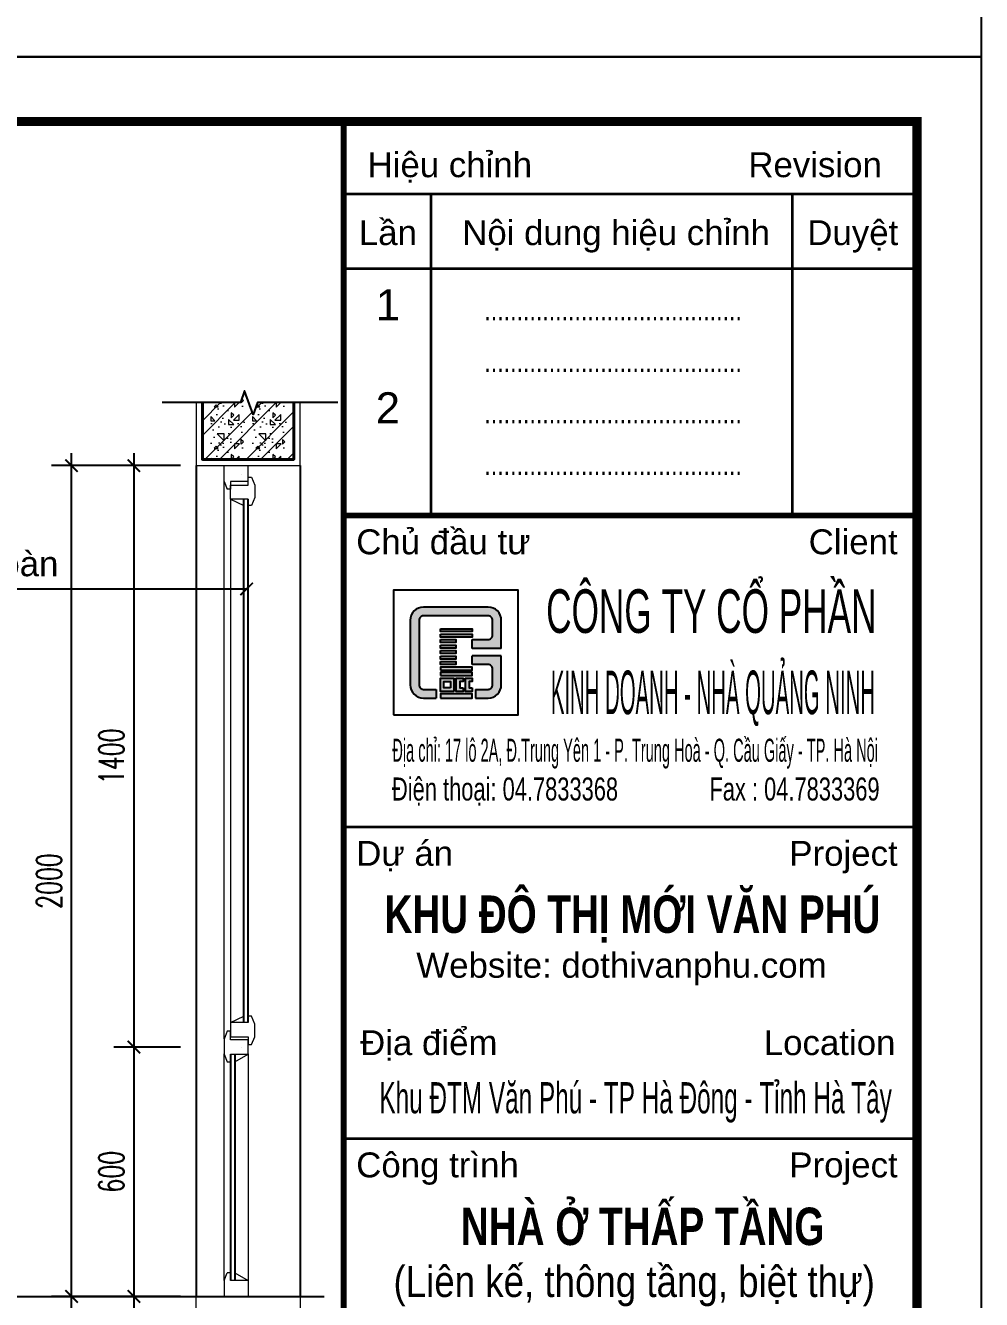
# Model space of a CAD drawing. Header units: millimetres. Extents: x -229618 to 2906, y -178063 to 96806.
# Drawn here: x -10044 to -7743, y -51056 to -47989 of the extents above; entities that cross this region are included whole.
import ezdxf
from ezdxf.enums import TextEntityAlignment as Align

# ---------------------------------------------------------------- set-up
doc = ezdxf.new("R2010")
doc.units = ezdxf.units.MM
doc.header["$LTSCALE"] = 200
doc.header["$MEASUREMENT"] = 0
doc.header["$PDMODE"] = 3
doc.header["$PDSIZE"] = 50
doc.layers.get('0').update_dxf_attribs({"color": 95, "linetype": 'CONTINUOUS'})
doc.layers.get('DEFPOINTS').update_dxf_attribs({"linetype": 'CONTINUOUS'})
for name, color, linetype, lineweight in [('cat', 1, 'CONTINUOUS', 40), ('hatch', 250, 'CONTINUOUS', 5), ('nho', 252, 'CONTINUOUS', 15), ('thay', 7, 'CONTINUOUS', 18)]:
    doc.layers.add(name, color=color, linetype=linetype, lineweight=lineweight)
for name, color, linetype in [('CUA', 145, 'CONTINUOUS'), ('DIM', 251, 'CONTINUOUS'), ('KHUNGTEN', 7, 'CONTINUOUS'), ('TEXT', 33, 'CONTINUOUS')]:
    doc.layers.add(name, color=color, linetype=linetype)
doc.layers.add('in', color=203, linetype='CONTINUOUS', lineweight=5, plot=False)
doc.styles.add('Aria H B iso', font='Vharialb_0.ttf')
doc.styles.add('Arial iso', font='vnarial_0.ttf')
doc.styles.add('Arial N  iso', font='vnarialn_0.ttf')
doc.styles.add('khung', font='Vhcentn_0.ttf')
doc.styles.add('NHO2', font='vncc-rms.shx', dxfattribs={"width": 0.65})
doc.styles.add('Scale', font='vnsimli.shx', dxfattribs={"width": 0.65, "bigfont": 'bigfont.shx'})
doc.dimstyles.new('Scale', dxfattribs={"dimscale": 75, "dimtxt": 2, "dimasz": 1, "dimexe": 1.6, "dimexo": 0, "dimgap": 0.8, "dimtad": 1, "dimdec": 0, "dimzin": 0, "dimdsep": 46, "dimtxsty": 'Scale', "dimblk": 'ARCHTICK', "dimcen": 0.1, "dimdle": 1, "dimclrd": 256, "dimclre": 256, "dimclrt": 3, "dimadec": 0, "dimazin": 0, "dimtfac": 1, "dimtdec": 0, "dimtix": 1, "dimtmove": 2, "dimatfit": 3, "dimldrblk": 'ARCHTICK', "dimfxl": 0, "dimtolj": 1, "dimtzin": 0, "dimarcsym": 0})

# ---------------------------------------------------------------- blocks, each defined once
blk = doc.blocks.new('LO GO NHA QUANG NINH')
at = {"layer": 'hatch', "lineweight": -2}
for points in [[(865, 759, 0.414214), (759, 865), (241, 865, 0.414214), (135, 759), (135, 500), (205, 500), (205, 759, -0.414214), (241, 795), (759, 795, -0.414214), (795, 759), (795, 640, -0.414214), (759, 604), (632, 604), (632, 533), (865, 533)], [(342, 205), (241, 205, -0.414214), (205, 241), (205, 500), (135, 500), (135, 241, 0.414214), (241, 135), (342, 135)], [(865, 474), (632, 474), (632, 404), (759, 404, -0.414214), (795, 368), (795, 241, -0.414214), (759, 205), (658, 205), (658, 135), (759, 135, 0.414214), (865, 241)]]:
    blk.add_hatch(color=32, dxfattribs=at).paths.add_polyline_path(points)
h = blk.add_hatch(color=32, dxfattribs=at)
h.paths.add_polyline_path([(378, 428), (499, 428), (499, 404), (378, 404)])
h.paths.add_polyline_path([(378, 472), (499, 472), (499, 448), (378, 448)])
h.paths.add_polyline_path([(378, 516), (499, 516), (499, 492), (378, 492)])
h.paths.add_polyline_path([(378, 560), (499, 560), (499, 536), (378, 536)])
h.paths.add_polyline_path([(378, 604), (499, 604), (499, 580), (378, 580)])
h.paths.add_polyline_path([(378, 648), (632, 648), (632, 624), (378, 624)])
h.paths.add_polyline_path([(378, 692), (632, 692), (632, 668), (378, 668)])
h = blk.add_hatch(color=32, dxfattribs=at)
h.paths.add_polyline_path([(378, 316), (632, 316), (632, 340), (378, 340)])
h.paths.add_polyline_path([(378, 360), (632, 360), (632, 384), (378, 384)])
h.paths.add_polyline_path([(632, 216), (632, 188), (578, 188), (578, 296), (632, 296), (632, 268), (606, 268), (606, 216)])
h.paths.add_polyline_path([(558, 216), (558, 188), (503, 188), (503, 296), (558, 296), (558, 268), (532, 268), (532, 216)])
h.paths.add_polyline_path([(458, 216), (403, 216), (403, 268), (458, 268)], flags=16)
h.paths.add_polyline_path([(483, 188), (378, 188), (378, 296), (483, 296)])
h.paths.add_polyline_path([(378, 135), (632, 135), (632, 168), (378, 168)])
for p, q in [((632, 533), (632, 604)), ((865, 533), (632, 533)), ((865, 474), (632, 474)), ((632, 404), (632, 474)), ((342, 205), (342, 135)), ((658, 205), (658, 135))]:
    blk.add_line(p, q, dxfattribs=at)
for points in [[(865, 533), (865, 759, 0.414214), (759, 865), (241, 865, 0.414214), (135, 759), (135, 241, 0.414214), (241, 135), (342, 135)], [(632, 604), (759, 604, 0.414214), (795, 640), (795, 759, 0.414214), (759, 795), (241, 795, 0.414214), (205, 759), (205, 241, 0.414214), (241, 205), (342, 205)], [(658, 135), (759, 135, 0.414214), (865, 241), (865, 474)], [(658, 205), (759, 205, 0.414214), (795, 241), (795, 368, 0.414214), (759, 404), (632, 404)]]:
    blk.add_lwpolyline(points, format="xyb", dxfattribs=at)
for points in [[(378, 692), (632, 692), (632, 668), (378, 668)], [(378, 648), (632, 648), (632, 624), (378, 624)], [(378, 604), (499, 604), (499, 580), (378, 580)], [(378, 560), (499, 560), (499, 536), (378, 536)], [(378, 516), (499, 516), (499, 492), (378, 492)], [(378, 472), (499, 472), (499, 448), (378, 448)], [(378, 428), (499, 428), (499, 404), (378, 404)], [(378, 360), (632, 360), (632, 384), (378, 384)], [(378, 316), (632, 316), (632, 340), (378, 340)], [(483, 188), (378, 188), (378, 296), (483, 296)], [(458, 216), (403, 216), (403, 268), (458, 268)], [(378, 135), (632, 135), (632, 168), (378, 168)]]:
    blk.add_lwpolyline(points, close=True, dxfattribs=at)
for points in [[(558, 216), (558, 188), (503, 188), (503, 296), (558, 296), (558, 268), (532, 268), (532, 216), (558, 216)], [(632, 216), (632, 188), (578, 188), (578, 296), (632, 296), (632, 268), (606, 268), (606, 216), (632, 216)]]:
    blk.add_lwpolyline(points, dxfattribs=at)
at = {"layer": 'thay', "lineweight": -2}
blk.add_lwpolyline([(0, 0), (1000, 0), (1000, 1000), (0, 1000)], close=True, dxfattribs=at)
blk = doc.blocks.new('KhungA3')
at = {"layer": 'DEFPOINTS', "color": 8}
blk.add_lwpolyline([(-3.74, 3.81), (416.31, 3.81), (416.31, 300.81), (-3.74, 300.81)], close=True, dxfattribs=at)
at = {"layer": 'KHUNGTEN', "color": 4}
for points, const_width in [([(7.54, 8.99), (411.13, 8.99), (411.13, 295.64), (7.54, 295.64)], 0.724), ([(365.13, 295.64), (411.13, 295.64), (411.13, 8.99), (365.13, 8.99)], 0.466)]:
    blk.add_lwpolyline(points, close=True, dxfattribs=dict(at, const_width=const_width))
at = {"layer": 'KHUNGTEN', "color": 8, "const_width": 0.207}
for points in [[(365.13, 289.81), (411.13, 289.81)], [(372.13, 289.81), (372.13, 264.01)], [(401.13, 289.81), (401.13, 264.01)], [(365.13, 283.81), (411.13, 283.81)], [(365.13, 239.01), (411.13, 239.01)], [(365.13, 214.01), (411.13, 214.01)]]:
    blk.add_lwpolyline(points, dxfattribs=at)
at = {"layer": 'KHUNGTEN', "color": 4, "const_width": 0.466}
blk.add_lwpolyline([(365.13, 264.01), (411.13, 264.01)], dxfattribs=at)
at = {"layer": 'KHUNGTEN'}
blk.add_lwpolyline([(369.13, 248.01), (379.13, 248.01), (379.13, 258.01), (369.13, 258.01)], close=True, dxfattribs=at)
at = {"layer": 'DIM', "linetype": 'Continuous', "xscale": 0.009999999999999998, "yscale": 0.009999999999999998, "zscale": 0.009999999999999992}
blk.add_blockref('LO GO NHA QUANG NINH', (369.13, 248.01), dxfattribs=at)
at = {"layer": 'KHUNGTEN', "color": 8, "style": 'Arial iso'}
for s, height, width, p in [('HiÖu chØnh', 2, 1, (367.05, 291.16)), ('Chñ ®Çu t\xad', 2, 1, (366.14, 260.9)), ('§iÖn tho¹i: 04.7833368', 1.8479, 0.679517, (369.01, 241.14)), ('Dù ¸n', 2, 1, (366.14, 235.9)), ('Website: dothivanphu.com', 2, 1, (370.96, 226.92)), ('§Þa ®iÓm', 2, 1, (366.45, 220.71)), ('C«ng tr×nh', 2, 1, (366.14, 210.9))]:
    blk.add_text(s, height=height, dxfattribs=dict(at, width=width)).set_placement(p)
for s, height, width, p in [('Revision', 2, 1, (408.31, 291.16)), ('Client', 2, 1, (409.58, 260.9)), ('Fax : 04.7833369', 1.8479, 0.679517, (408.13, 241.14)), ('Project', 2, 1, (409.58, 235.9)), ('Location', 2, 1, (409.4, 220.71)), ('Project', 2, 1, (409.58, 210.9))]:
    blk.add_text(s, height=height, dxfattribs=dict(at, width=width)).set_placement(p, align=Align.RIGHT)
at = {"layer": 'KHUNGTEN', "color": 8, "style": 'Arial iso', "width": 1}
for s, p in [('LÇn', (368.68, 286.71)), ('Néi dung hiÖu chØnh', (386.99, 286.71)), ('DuyÖt', (405.98, 286.71))]:
    blk.add_text(s, height=2, dxfattribs=at).set_placement(p, align=Align.MIDDLE_CENTER)
at = {"layer": 'KHUNGTEN', "color": 8}
for s, height, style, width, p in [('1', 2.5, 'Arial N  iso', 1, (368.68, 279.67)), ('........................................', 1.738, 'NHO2', 0.8, (386.75, 279.67)), ('........................................', 1.738, 'NHO2', 0.8, (386.75, 275.53)), ('2', 2.5, 'Arial N  iso', 1, (368.68, 271.4)), ('........................................', 1.738, 'NHO2', 0.8, (386.75, 271.4)), ('........................................', 1.738, 'NHO2', 0.8, (386.75, 267.26))]:
    blk.add_text(s, height=height, dxfattribs=dict(at, style=style, width=width)).set_placement(p, align=Align.CENTER)
at = {"layer": 'KHUNGTEN', "style": 'khung'}
for s, width, p, p2 in [('c«ng ty cæ phÇn', 0.567651, (381.38, 254.59), (407.88, 254.59)), ('KINH DOANH - NHµ QU¶NG NINH', 0.310766, (381.76, 248.07), (407.76, 248.07))]:
    blk.add_text(s, height=3.5, dxfattribs=dict(at, width=width)).set_placement(p, p2, align=Align.FIT)
at = {"layer": 'KHUNGTEN', "color": 8, "style": 'Arial iso', "width": 0.452509}
blk.add_text('§Þa chØ: 17 l« 2A, §.Trung Yªn 1 - P. Trung Hoµ - Q. CÇu GiÊy - TP. Hµ Néi', height=1.8479, dxfattribs=at).set_placement((369.04, 244.25), (408, 244.25), align=Align.FIT)
at = {"layer": 'KHUNGTEN', "color": 7}
for s, height, style, width, p, p2 in [('KHU §¤ THÞ MíI V¡N PHó', 3, 'Aria H B iso', 0.742905, (368.41, 230.52), (408.19, 230.52)), ('Khu §TM V¨n Phó - TP Hµ §«ng - TØnh Hµ T©y', 2.5, 'Arial iso', 0.558949, (368, 216.04), (409.11, 216.04)), ('nhµ ë thÊp tÇng ', 3, 'Aria H B iso', 0.745677, (374.53, 205.47), (404.57, 205.47)), ('(Liªn kÕ, th«ng tÇng, biÖt thù)', 2.5, 'Arial iso', 0.850064, (369.13, 201.3), (407.75, 201.3))]:
    blk.add_text(s, height=height, dxfattribs=dict(at, style=style, width=width)).set_placement(p, p2, align=Align.FIT)
blk = doc.blocks.new('_ArchTick')
at = {"color": 0, "linetype": 'ByBlock', "const_width": 0.15}
blk.add_lwpolyline([(-0.5, -0.5), (0.5, 0.5)], dxfattribs=at)
blk = doc.blocks.new('*D663')
at = {"layer": 'DEFPOINTS', "color": 0, "linetype": 'Continuous'}
for p in [(-9670.6, -49048.9), (-9783.2, -50448.6), (-9670.6, -50448.6)]:
    blk.add_point(p, dxfattribs=at)
at = {"layer": 'DIM', "linetype": 'Continuous', "lineweight": -2}
for p, q in [((-9783.2, -49018.9), (-9783.2, -50478.6)), ((-9670.6, -49048.9), (-9831.2, -49048.9)), ((-9670.6, -50448.6), (-9831.2, -50448.6))]:
    blk.add_line(p, q, dxfattribs=at)
at = {"layer": 'DIM', "linetype": 'Continuous', "lineweight": -2, "xscale": 30, "yscale": 30, "zscale": 30}
for p, rotation in [((-9783.2, -49048.9), 90), ((-9783.2, -50448.6), 270)]:
    blk.add_blockref('_ArchTick', p, dxfattribs=dict(at, rotation=rotation))
at = {"layer": 'DIM', "color": 3, "linetype": 'Continuous', "insert": (-9837.2, -49748.7), "char_height": 60, "attachment_point": 5, "rotation": 90, "style": 'Scale'}
blk.add_mtext('\\A1;1400', dxfattribs=at)
blk = doc.blocks.new('*D664')
at = {"layer": 'DEFPOINTS', "color": 0, "linetype": 'Continuous'}
for p in [(-9670.6, -50448.6), (-9783.2, -51048.9), (-9670.6, -51048.9)]:
    blk.add_point(p, dxfattribs=at)
at = {"layer": 'DIM', "linetype": 'Continuous', "lineweight": -2}
for p, q in [((-9783.2, -50418.6), (-9783.2, -51078.9)), ((-9670.6, -50448.6), (-9831.2, -50448.6)), ((-9670.6, -51048.9), (-9831.2, -51048.9))]:
    blk.add_line(p, q, dxfattribs=at)
at = {"layer": 'DIM', "linetype": 'Continuous', "lineweight": -2, "xscale": 30, "yscale": 30, "zscale": 30}
for p, rotation in [((-9783.2, -50448.6), 90), ((-9783.2, -51048.9), 270)]:
    blk.add_blockref('_ArchTick', p, dxfattribs=dict(at, rotation=rotation))
at = {"layer": 'DIM', "color": 3, "linetype": 'Continuous', "insert": (-9837.2, -50748.7), "char_height": 60, "attachment_point": 5, "rotation": 90, "style": 'Scale'}
blk.add_mtext('\\A1;600', dxfattribs=at)
blk = doc.blocks.new('*D665')
at = {"layer": 'DEFPOINTS', "color": 0, "linetype": 'Continuous'}
for p in [(-9933.2, -49048.9), (-9670.6, -49048.9), (-9670.6, -51048.9)]:
    blk.add_point(p, dxfattribs=at)
at = {"layer": 'DIM', "linetype": 'Continuous', "lineweight": -2}
for p, q in [((-9933.2, -51078.9), (-9933.2, -49018.9)), ((-9670.6, -49048.9), (-9981.2, -49048.9)), ((-9670.6, -51048.9), (-9981.2, -51048.9))]:
    blk.add_line(p, q, dxfattribs=at)
at = {"layer": 'DIM', "linetype": 'Continuous', "lineweight": -2, "xscale": 30, "yscale": 30, "zscale": 30}
for p, rotation in [((-9933.2, -49048.9), 90), ((-9933.2, -51048.9), 270)]:
    blk.add_blockref('_ArchTick', p, dxfattribs=dict(at, rotation=rotation))
at = {"layer": 'DIM', "color": 3, "linetype": 'Continuous', "insert": (-9987.2, -50048.9), "char_height": 60, "attachment_point": 5, "rotation": 90, "style": 'Scale'}
blk.add_mtext('\\A1;2000', dxfattribs=at)

msp = doc.modelspace()

# ---------------------------------------------------------------- hatches: boundary and pattern name
at = {"layer": 'hatch', "linetype": 'Continuous'}
h = msp.add_hatch(dxfattribs=at)
h.set_pattern_fill('BT', color=256, scale=100, style=0)
h.set_pattern_definition([(0, (-102322.09, -73705.81), (0, 100), [0, -100]), (0, (-102392.74, -73662.58), (0, 100), [0, -100]), (0, (-102389.61, -73680.18), (0, 100), [0, -100]), (0, (-102354.38, -73671.97), (0, 100), [0, -100]), (0, (-102373.36, -73643.21), (0, 100), [0, -100]), (0, (-102378.45, -73655.93), (0, 100), [0, -100]), (0, (-102369.45, -73634.6), (0, 100), [0, -100]), (0, (-102383.34, -73626.19), (0, 100), [0, -100]), (0, (-102364.17, -73648.1), (0, 100), [0, -100]), (0, (-102396.26, -73647.71), (0, 100), [0, -100]), (0, (-102332.27, -73647.32), (0, 100), [0, -100]), (0, (-102317.79, -73644.58), (0, 100), [0, -100]), (0, (-102325.22, -73654.75), (0, 100), [0, -100]), (0, (-102323.07, -73668.45), (0, 100), [0, -100]), (0, (-102349.1, -73656.51), (0, 100), [0, -100]), (0, (-102349.88, -73684.1), (0, 100), [0, -100]), (0, (-102349.88, -73692.71), (0, 100), [0, -100]), (0, (-102397.24, -73694.66), (0, 100), [0, -100]), (0, (-102357.71, -73682.92), (0, 100), [0, -100]), (0, (-102357.32, -73716.18), (0, 100), [0, -100]), (0, (-102368.08, -73694.86), (0, 100), [0, -100]), (0, (-102367.3, -73704.64), (0, 100), [0, -100]), (0, (-102380.21, -73711.88), (0, 100), [0, -100]), (0, (-102373.56, -73698.57), (0, 100), [0, -100]), (0, (-102378.26, -73694.47), (0, 100), [0, -100]), (45, (-102325.395, -73697.54), (0, 100.00003), [8, -133.4214]), (135, (-102319.74, -73691.88), (-100.00003, 0), [8, -133.4214]), (270, (-102325.39, -73686.22), (100, -2e-14), [11.3137, -88.6863]), (180, (-102328.87, -73696.26), (-1e-14, -100), [12, -88]), (270, (-102340.87, -73696.26), (100, -2e-14), [12, -88]), (45, (-102340.866, -73708.264), (0, 100.00003), [16.9706, -124.4508]), (90, (-102365.87, -73689.35), (-100, 6e-15), [16.8, -83.2]), (180, (-102365.87, -73672.55), (-1e-14, -100), [16.8, -83.2]), (315, (-102382.67, -73672.55), (100.00003, -2e-14), [23.7588, -117.6626]), (135, (-102380.1, -73707.33), (-100.00003, 0), [7, -134.4214]), (225, (-102385.05, -73702.38), (-1e-14, -100.00003), [7, -134.4214]), (0, (-102390, -73707.33), (0, 100), [9.8995, -90.1005]), (0, (-102343.55, -73639.73), (0, 100), [13.75, -86.25]), (90, (-102329.8, -73639.73), (-100, 6e-15), [13.75, -86.25]), (225, (-102329.8, -73625.975), (-1e-14, -100.00003), [19.4454, -121.9759]), (270, (-102355.12, -73637.73), (100, -2e-14), [12.5, -87.5]), (0, (-102355.12, -73650.23), (0, 100), [12.5, -87.5]), (135, (-102342.616, -73650.23), (-100.00003, 0), [17.6777, -123.7437]), (45, (-102348.756, -73633.88), (0, 100.00003), [8.5, -132.9214]), (135, (-102342.745, -73627.87), (-100.00003, 0), [8.5, -132.9214]), (270, (-102348.76, -73621.86), (100, -2e-14), [12.0208, -87.9792]), (135, (-102388.02, -73641.08), (-100.00003, 0), [14.1421, -127.2792]), (0, (-102398.02, -73641.08), (0, 100), [10, -90]), (270, (-102398.02, -73631.08), (100, -2e-14), [10, -90]), (45, (-102405.386, -73718.64), (-49.497475, 49.497475), []), (45, (-102370.386, -73718.64), (-49.497475, 49.497475), [])])
h.paths.add_polyline_path([(-9516.5, -48868.8), (-9526.9, -48897.2), (-9618.2, -48897.2), (-9618.2, -49033.9), (-9398.2, -49033.9), (-9398.2, -48897.2), (-9485.5, -48897.2), (-9495.8, -48925.7)])

# ---------------------------------------------------------------- linework, layer by layer
at = {"layer": 'cat', "linetype": 'Continuous'}
msp.add_lwpolyline([(-9618.2, -48897.2), (-9618.2, -49033.9), (-9398.2, -49033.9), (-9398.2, -48897.2)], dxfattribs=at)
at = {"layer": 'CUA', "ltscale": 0.5}
for p, q in [((-9633.2, -49048.9), (-9633.2, -51048.9)), ((-9383.2, -49048.9), (-9383.2, -51048.9)), ((-9518.2, -50389.6), (-9518.2, -49129.9)), ((-9508.2, -50389.6), (-9508.2, -49129.9)), ((-9550.2, -50465.5), (-9550.2, -51010.9)), ((-9540.2, -50465.5), (-9540.2, -51010.9))]:
    msp.add_line(p, q, dxfattribs=at)
at = {"layer": 'CUA'}
msp.add_lwpolyline([(-9292.4, -48897.2), (-9485.5, -48897.2), (-9495.8, -48925.7), (-9516.5, -48868.8), (-9526.9, -48897.2), (-9715.1, -48897.2)], dxfattribs=at)
at = {"layer": 'DIM', "linetype": 'Continuous'}
msp.add_line((-13308.3, -51048.9), (-9325, -51048.9), dxfattribs=at)
at = {"layer": 'hatch', "linetype": 'Continuous'}
for points in [[(-9633.2, -48897.2), (-9633.2, -49048.9), (-9383.2, -49048.9), (-9383.2, -48897.2)], [(-9633.2, -51168.3), (-9633.2, -51048.9), (-9383.2, -51048.9), (-9383.2, -51168.3)]]:
    msp.add_lwpolyline(points, dxfattribs=at)
at = {"layer": 'in', "linetype": 'Continuous'}
for points in [[(-20344.3, -39154.9), (-7743, -39154.9), (-7743, -48064.9), (-20344.3, -48064.9)], [(-20344.3, -48064.9), (-7743, -48064.9), (-7743, -56974.9), (-20344.3, -56974.9)]]:
    msp.add_lwpolyline(points, close=True, dxfattribs=at)
at = {"layer": 'nho', "linetype": 'Continuous'}
for p, q in [((-9566.2, -50428.6), (-9566.2, -49086.9)), ((-9550.2, -49129.9), (-9550.2, -50389.6)), ((-9566.2, -51010.9), (-9566.2, -50464.6)), ((-9508.2, -50464.6), (-9508.2, -51010.9))]:
    msp.add_line(p, q, dxfattribs=at)
at = {"layer": 'thay', "ltscale": 0.5}
for p, q in [((-9566.2, -49086.9), (-9566.2, -49048.9)), ((-9566.2, -49048.9), (-9508.2, -49048.9)), ((-9523.1, -49070.4), (-9523.1, -49070.4)), ((-9508.2, -49086.9), (-9508.2, -49048.9)), ((-9566.2, -49086.9), (-9558.2, -49105.9)), ((-9550.2, -49086.9), (-9550.2, -49105.9)), ((-9508.2, -49086.9), (-9550.2, -49086.9)), ((-9550.2, -49105.9), (-9558.2, -49105.9)), ((-9550.2, -49129.9), (-9518.2, -49144.9)), ((-9550.2, -50389.6), (-9518.2, -50374.6)), ((-9523.1, -50448.6), (-9523.1, -50448.6)), ((-9540.2, -50484.5), (-9508.2, -50465.5)), ((-9566.2, -51010.9), (-9558.2, -50991.9)), ((-9550.2, -50991.9), (-9558.2, -50991.9)), ((-9550.2, -51010.9), (-9550.2, -50991.9)), ((-9540.5, -50991.9), (-9508.2, -51010.9)), ((-9566.2, -51010.9), (-9566.2, -51048.9)), ((-9508.2, -51010.9), (-9550.2, -51010.9)), ((-9508.2, -51010.9), (-9508.2, -51048.9)), ((-9566.2, -51048.9), (-9508.2, -51048.9)), ((-9566.2, -51048.9), (-9508.2, -51048.9))]:
    msp.add_line(p, q, dxfattribs=at)
for points in [[(-9492.4, -49095.9), (-9492.4, -49125.9), (-9500.3, -49144.9), (-9508.2, -49144.9), (-9508.2, -49129.9), (-9550.2, -49129.9), (-9550.2, -49095.9), (-9508.2, -49095.9), (-9508.2, -49076.9), (-9500.3, -49076.9)], [(-9492.4, -50423.6), (-9492.4, -50393.6), (-9500.3, -50374.6), (-9508.2, -50374.6), (-9508.2, -50389.6), (-9550.2, -50389.6), (-9550.2, -50423.6), (-9508.2, -50423.6), (-9508.2, -50442.6), (-9500.3, -50442.6)], [(-9508.2, -50431.7), (-9508.2, -50431.2), (-9550.2, -50431.2), (-9550.2, -50410.5), (-9558.2, -50410.5), (-9566.2, -50429.5), (-9566.2, -50465.5), (-9558.2, -50484.5), (-9550.2, -50484.5), (-9550.2, -50465.5), (-9508.2, -50465.5)]]:
    msp.add_lwpolyline(points, close=True, dxfattribs=at)

# ---------------------------------------------------------------- block references
at = {"layer": 'KHUNGTEN', "xscale": 30, "yscale": 30, "zscale": 30.00000000000154}
msp.add_blockref('KhungA3', (-20232.2, -57089.3), dxfattribs=at)
at = {"layer": 'thay', "xscale": 30, "yscale": 30, "zscale": 30.00000000000013}
msp.add_blockref('KhungA3', (-20232.2, -48179.3), dxfattribs=at)

# ---------------------------------------------------------------- texts
at = {"layer": 'TEXT', "linetype": 'Continuous', "style": 'Arial iso'}
msp.add_text('KÝnh tr¾ng an toµn', height=60, dxfattribs=at).set_placement((-10654.3, -49315.1))

# ---------------------------------------------------------------- dimensions: what is measured, and where the dimension line sits
at = {"layer": 'DIM', "linetype": 'Continuous'}
for base, p1, p2, picture, middle in [((-9933.2, -49048.9), (-9670.6, -51048.9), (-9670.6, -49048.9), '*D665', (-9987.2, -50048.9)), ((-9783.2, -50448.6), (-9670.6, -49048.9), (-9670.6, -50448.6), '*D663', (-9837.2, -49748.7)), ((-9783.2, -51048.9), (-9670.6, -50448.6), (-9670.6, -51048.9), '*D664', (-9837.2, -50748.7))]:
    dim = msp.add_linear_dim(base=base, p1=p1, p2=p2, angle=90, dimstyle='Scale', override={"dimscale": 30}, dxfattribs=at)
    dim.commit()
    dim.dimension.update_dxf_attribs({"geometry": picture, "text_midpoint": middle})

# ---------------------------------------------------------------- leaders
msp.add_leader([(-9511.7, -49345.9), (-10360.7, -49345.9)], dimstyle='Scale', override={"dimscale": 30}, dxfattribs=at)

doc.saveas('drawing.dxf')
